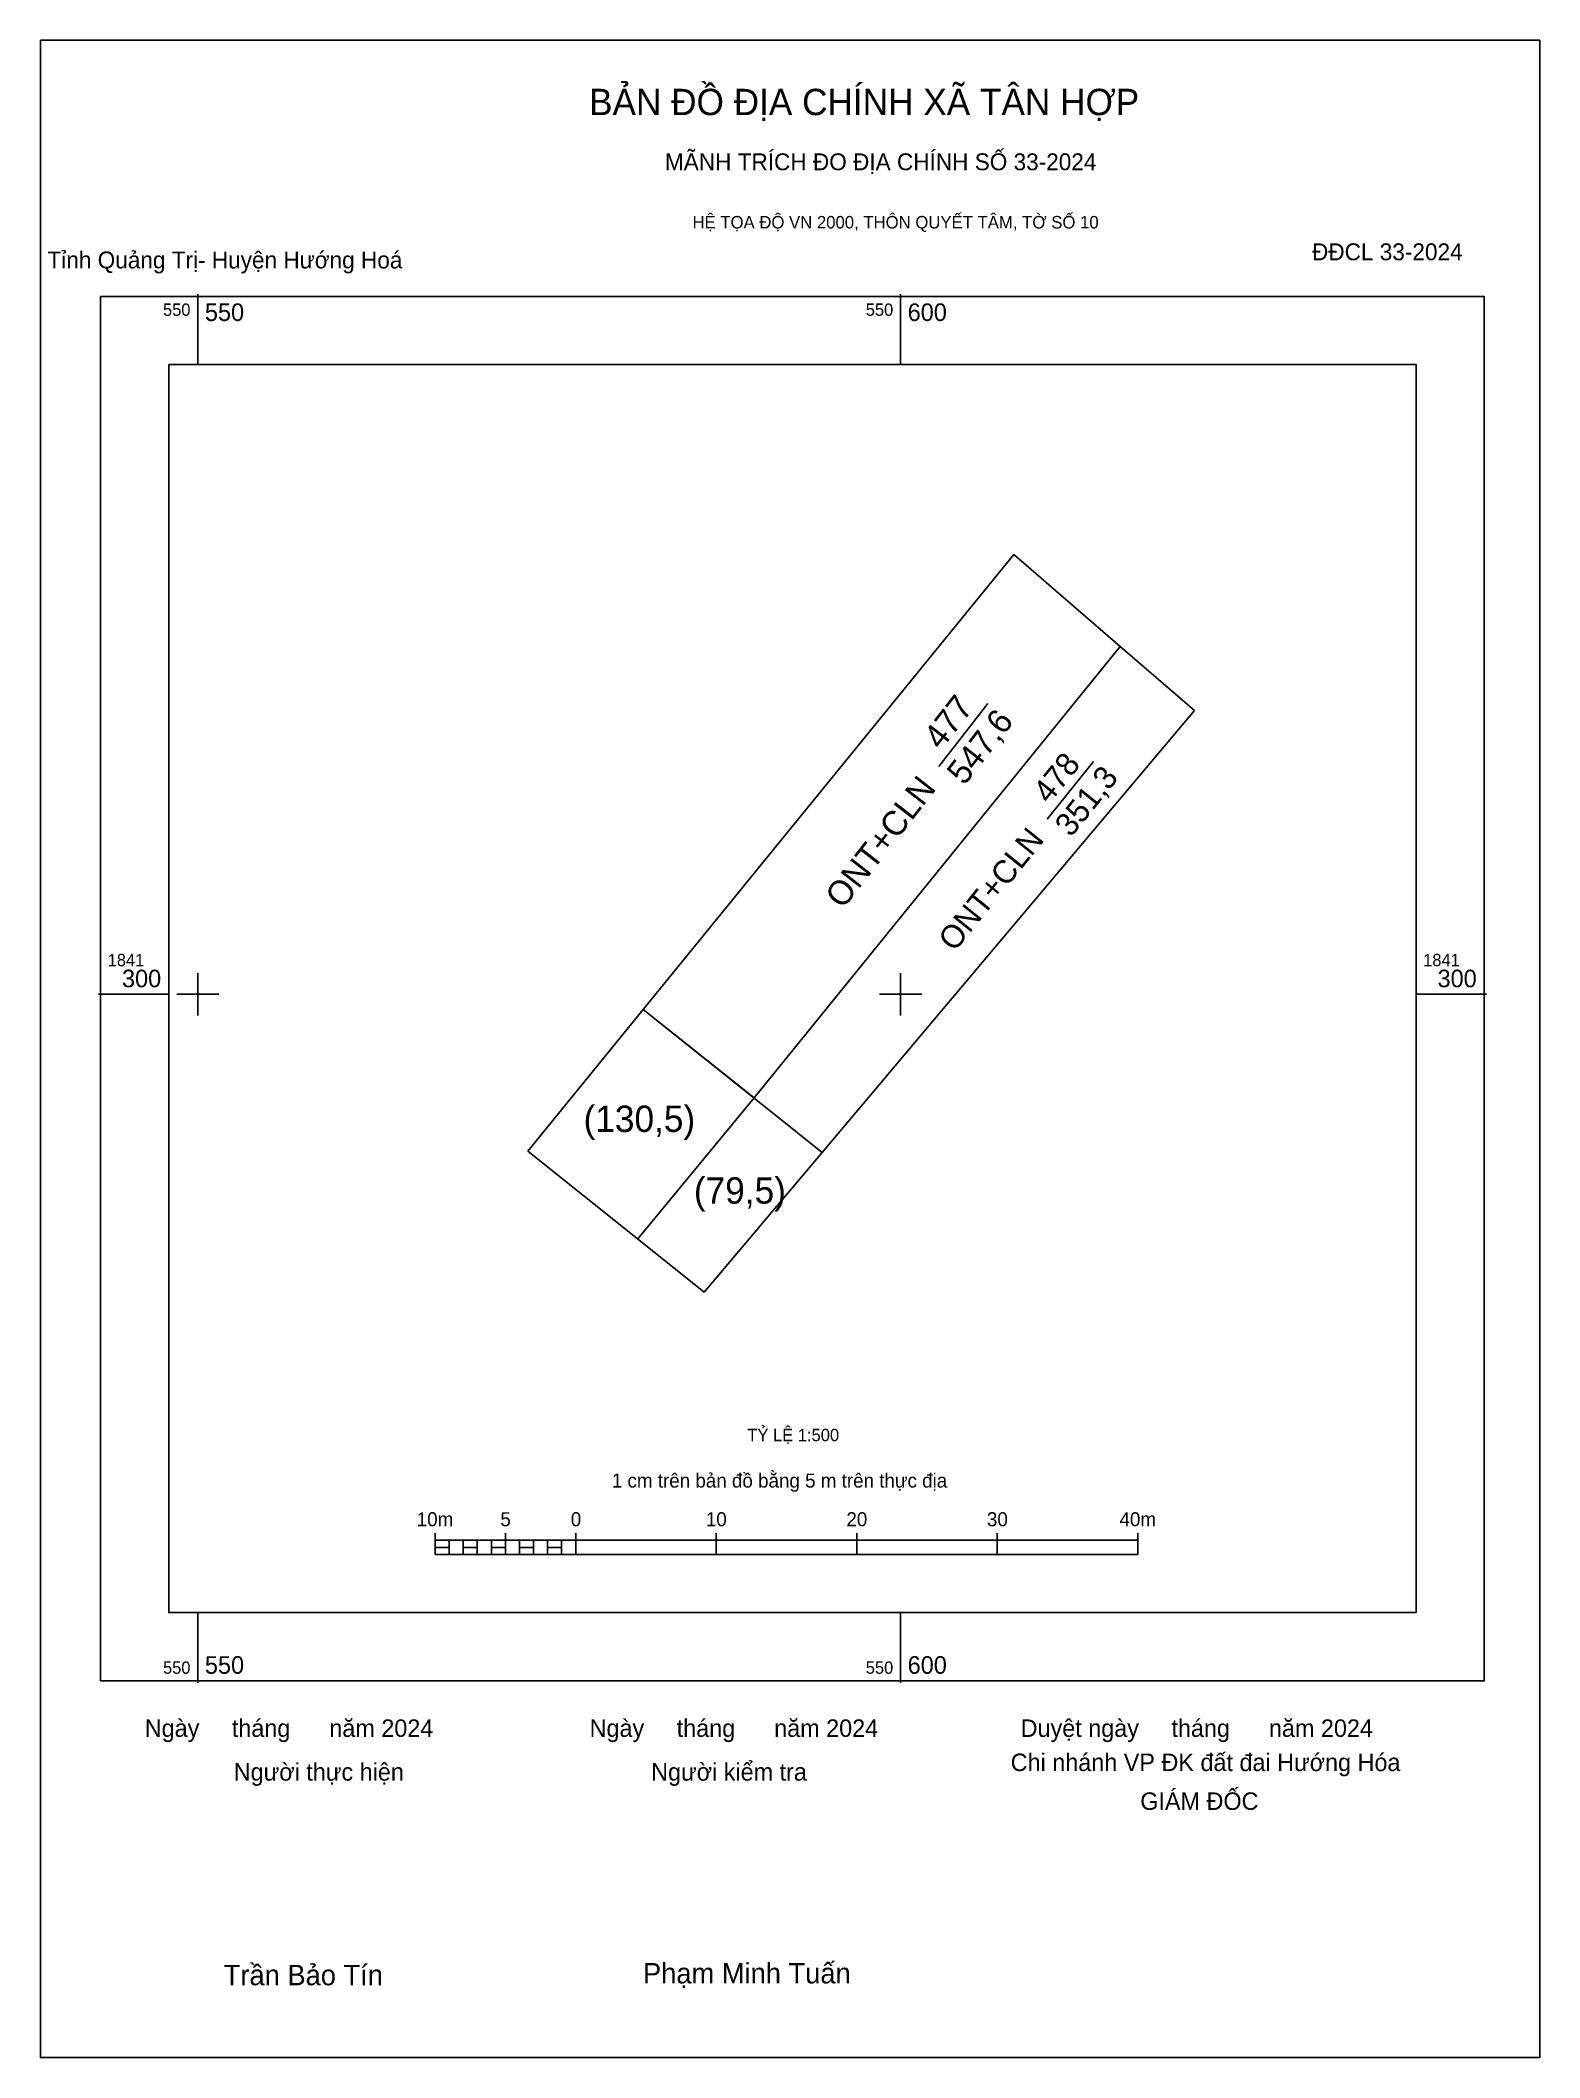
# Model space of a CAD drawing. Extents: x 550539 to 550645, y 1841224 to 1841368.
import ezdxf

# ---------------------------------------------------------------- set-up
doc = ezdxf.new("R2010")
doc.units = 0
for name, color, linetype in [('Level 10', 7, 'Continuous'), ('Level 13', 7, 'Continuous'), ('Level 15', 7, 'Continuous'), ('Level 27', 7, 'Continuous'), ('Level 50', 7, 'Continuous'), ('Level 6', 7, 'Continuous'), ('Level 62', 7, 'Continuous'), ('Level 63', 7, 'Continuous'), ('Level 9', 7, 'Continuous')]:
    doc.layers.add(name, color=color, linetype=linetype)

msp = doc.modelspace()

# ---------------------------------------------------------------- linework, layer by layer
at = {"layer": 'Level 10'}
for p, q in [((550581.69, 1841298.92), (550608.06, 1841331.28)), ((550608.06, 1841331.28), (550615.63, 1841324.74)), ((550615.63, 1841324.74), (550589.57, 1841292.63)), ((550615.63, 1841324.74), (550620.91, 1841320.18)), ((550594.41, 1841288.76), (550620.91, 1841320.18)), ((550573.48, 1841288.84), (550581.69, 1841298.92)), ((550581.29, 1841282.6), (550589.57, 1841292.63)), ((550581.37, 1841282.54), (550573.48, 1841288.84)), ((550586.03, 1841278.82), (550594.41, 1841288.76)), ((550581.37, 1841282.54), (550586.03, 1841278.82))]:
    msp.add_line(p, q, dxfattribs=at)
at = {"layer": 'Level 15'}
msp.add_lwpolyline([(550538.79, 1841367.84), (550645.47, 1841367.84), (550645.47, 1841224.38), (550538.79, 1841224.38)], close=True, dxfattribs=at)
at = {"layer": 'Level 27'}
for p, q in [((550608.06, 1841331.28), (550608.06, 1841331.28)), ((550615.63, 1841324.74), (550615.63, 1841324.74)), ((550573.48, 1841288.84), (550573.47, 1841288.85)), ((550581.37, 1841282.54), (550581.38, 1841282.54))]:
    msp.add_line(p, q, dxfattribs=at)
at = {"layer": 'Level 50'}
for q in [(550589.57, 1841292.63), (550594.41, 1841288.76)]:
    msp.add_line((550581.69, 1841298.92), q, dxfattribs=at)
at = {"layer": 'Level 62'}
msp.add_lwpolyline([(550547.93, 1841344.78), (550636.68, 1841344.78), (550636.68, 1841256.03), (550547.93, 1841256.03)], close=True, dxfattribs=at)
at = {"layer": 'Level 63'}
for p, q in [((550550, 1841349.78), (550550, 1841344.78)), ((550600, 1841349.78), (550600, 1841344.78)), ((550550, 1841301.5), (550550, 1841298.5)), ((550600, 1841301.5), (550600, 1841298.5)), ((550542.93, 1841300), (550547.93, 1841300)), ((550548.5, 1841300), (550551.5, 1841300)), ((550598.5, 1841300), (550601.5, 1841300)), ((550636.68, 1841300), (550641.68, 1841300)), ((550566.88, 1841261.67), (550566.88, 1841260.17)), ((550566.88, 1841261.17), (550616.88, 1841261.17)), ((550567.88, 1841261.17), (550567.88, 1841260.17)), ((550568.88, 1841261.17), (550568.88, 1841260.17)), ((550569.88, 1841261.17), (550569.88, 1841260.17)), ((550570.88, 1841261.17), (550570.88, 1841260.17)), ((550571.88, 1841261.67), (550571.88, 1841260.17)), ((550571.88, 1841261.17), (550571.88, 1841260.17)), ((550572.88, 1841261.17), (550572.88, 1841260.17)), ((550573.88, 1841261.17), (550573.88, 1841260.17)), ((550574.88, 1841261.17), (550574.88, 1841260.17)), ((550575.88, 1841261.17), (550575.88, 1841260.17)), ((550576.88, 1841261.67), (550576.88, 1841260.17)), ((550576.88, 1841261.17), (550576.88, 1841260.17)), ((550586.88, 1841261.67), (550586.88, 1841260.17)), ((550596.88, 1841261.67), (550596.88, 1841260.17)), ((550606.88, 1841261.67), (550606.88, 1841260.17)), ((550616.88, 1841261.67), (550616.88, 1841260.17)), ((550566.88, 1841260.17), (550616.88, 1841260.17)), ((550550, 1841256.03), (550550, 1841251.03)), ((550600, 1841256.03), (550600, 1841251.03))]:
    msp.add_line(p, q, dxfattribs=at)
for points in [[(550543.08, 1841349.63), (550641.52, 1841349.63), (550641.52, 1841251.18), (550543.08, 1841251.18)], [(550566.88, 1841260.67), (550567.88, 1841260.67), (550567.88, 1841260.17), (550566.88, 1841260.17)], [(550566.88, 1841260.67), (550567.88, 1841260.67), (550567.88, 1841260.17), (550566.88, 1841260.17)], [(550568.88, 1841260.67), (550569.88, 1841260.67), (550569.88, 1841260.17), (550568.88, 1841260.17)], [(550570.88, 1841260.67), (550571.88, 1841260.67), (550571.88, 1841260.17), (550570.88, 1841260.17)], [(550572.88, 1841260.67), (550573.88, 1841260.67), (550573.88, 1841260.17), (550572.88, 1841260.17)], [(550574.88, 1841260.67), (550575.88, 1841260.67), (550575.88, 1841260.17), (550574.88, 1841260.17)]]:
    msp.add_lwpolyline(points, close=True, dxfattribs=at)
at = {"layer": 'Level 9'}
for p, q in [((550602.72, 1841316.2), (550606.21, 1841320.69)), ((550610.43, 1841312.46), (550613.73, 1841316.56))]:
    msp.add_line(p, q, dxfattribs=at)

# ---------------------------------------------------------------- texts
at = {"layer": 'Level 10'}
for s, p in [('(130,5)', (550577.44, 1841290.21)), ('(79,5)', (550585.29, 1841285.11))]:
    msp.add_text(s, height=1.875, dxfattribs=at).set_placement(p)
at = {"layer": 'Level 13'}
for s, height, rotation, p in [('477', 1.741, 52.1066, (550602.87, 1841317.31)), ('547,6', 1.741, 52.1066, (550604.53, 1841314.79)), ('478', 1.64, 51.1651, (550610.57, 1841313.48)), ('ONT+CLN', 1.741, 52.1066, (550595.88, 1841306)), ('351,3', 1.64, 51.1651, (550612.12, 1841311.11)), ('ONT+CLN', 1.64, 51.1651, (550603.83, 1841302.96))]:
    msp.add_text(s, height=height, rotation=rotation, dxfattribs=at).set_placement(p)
at = {"layer": 'Level 6'}
msp.add_text('TỶ LỆ 1:500', height=0.879, dxfattribs=at).set_placement((550589.09, 1841268.22))
at = {"layer": 'Level 63'}
for s, height, p in [('BẢN ĐỒ ĐỊA CHÍNH XÃ TÂN HỢP', 1.8718, (550577.83, 1841362.52)), ('MÃNH TRÍCH ĐO ĐỊA CHÍNH SỐ 33-2024', 1.2011, (550583.23, 1841358.6)), ('HỆ TỌA ĐỘ VN 2000, THÔN QUYẾT TÂM, TỜ SỐ 10', 0.8891, (550585.19, 1841354.46)), ('550', 0.875, (550547.52, 1841348.25)), ('550', 1.25, (550550.5, 1841347.88)), ('550', 0.875, (550597.52, 1841348.25)), ('600', 1.25, (550600.5, 1841347.88)), ('1841', 0.875, (550543.58, 1841302)), ('1841', 0.875, (550637.18, 1841302)), ('300', 1.25, (550544.6, 1841300.5)), ('300', 1.25, (550638.2, 1841300.5)), ('1 cm trên bản đồ bằng 5 m trên thực địa', 1, (550579.45, 1841264.92)), ('10m', 1, (550565.57, 1841262.17)), ('5', 1, (550571.52, 1841262.17)), ('0', 1, (550576.53, 1841262.17)), ('10', 1, (550586.14, 1841262.17)), ('20', 1, (550596.14, 1841262.17)), ('30', 1, (550606.14, 1841262.17)), ('40m', 1, (550615.57, 1841262.17)), ('550', 0.875, (550547.52, 1841251.68)), ('550', 1.25, (550550.5, 1841251.68)), ('550', 0.875, (550597.52, 1841251.68)), ('600', 1.25, (550600.5, 1841251.68)), ('Ngày     tháng      năm 2024', 1.2442, (550546.22, 1841247.19)), ('Ngày     tháng      năm 2024', 1.2442, (550577.87, 1841247.19)), ('Duyệt ngày     tháng      năm 2024', 1.2442, (550608.54, 1841247.19)), ('Người thực hiện', 1.2442, (550552.55, 1841244.08)), ('Người kiểm tra', 1.2442, (550582.25, 1841244.08)), ('Chi nhánh VP ĐK đất đai Hướng Hóa', 1.2442, (550607.83, 1841244.76)), ('GIÁM ĐỐC', 1.244, (550617.05, 1841242)), ('Trần Bảo Tín', 1.4512, (550551.84, 1841229.53)), ('Phạm Minh Tuấn', 1.4512, (550581.67, 1841229.66))]:
    msp.add_text(s, height=height, dxfattribs=at).set_placement(p)
at = {"layer": 'Level 9'}
for s, p in [('Tỉnh Quảng Trị- Huyện Hướng Hoá', (550539.3, 1841351.62)), ('ĐĐCL 33-2024', (550629.27, 1841352.2))]:
    msp.add_text(s, height=1.2011, dxfattribs=at).set_placement(p)

doc.saveas('drawing.dxf')
